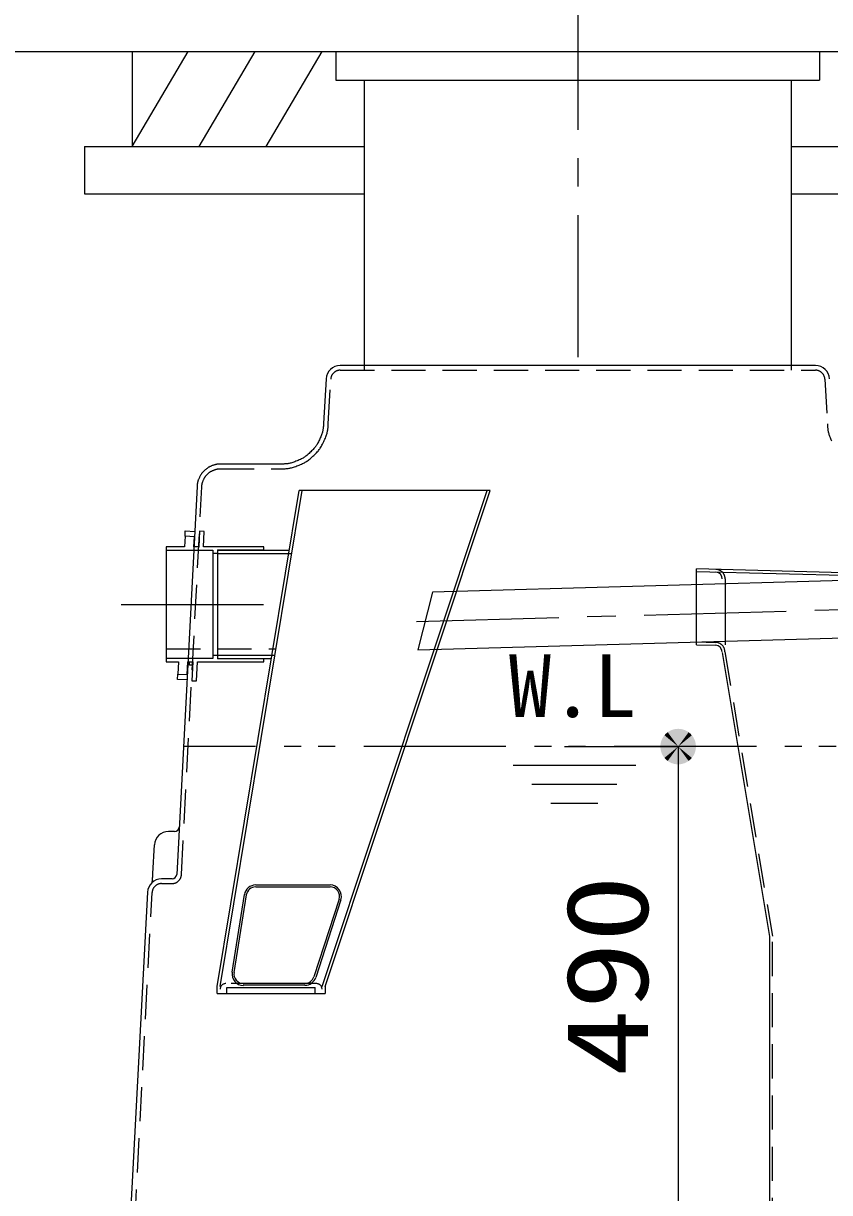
# Model space of a CAD drawing. Units: millimetres, scale not verified. Extents: x -22790 to 8910, y -6308 to 6308.
# Drawn here: x -6320 to -5470, y -2801 to -1568 of the extents above; entities that cross this region are included whole.
import ezdxf
from ezdxf.enums import TextEntityAlignment as Align

# ---------------------------------------------------------------- set-up
doc = ezdxf.new("R2010")
doc.units = ezdxf.units.MM
doc.header["$LTSCALE"] = 30
for name, pattern in [('CHAIN1', [8, 5, -1, 1, -1]), ('DASHED1', [1.8, 1.2, -0.6]), ('DOUBLE_CHAIN1', [8.8, 5, -1, 0.6, -0.6, 0.6, -1])]:
    doc.linetypes.add(name, pattern=pattern)
for name, color, linetype, lineweight in [('0-1_09', 3, 'Continuous', 25), ('0-2_空気管', 3, 'Continuous', 25), ('0-3_製作', 3, 'Continuous', 25), ('0-4_躯体', 3, 'Continuous', 25), ('0-5_機器', 3, 'Continuous', 25), ('0-6_文字', 3, 'Continuous', 25), ('0-A_0A', 3, 'Continuous', 25), ('0-B_0D', 3, 'Continuous', 25), ('1-4_00クル-フ-6寸法', 132, 'Continuous', 25)]:
    doc.layers.add(name, color=color, linetype=linetype, lineweight=lineweight)
doc.styles.add('ＭＳ ゴシック', font='')
doc.styles.get('ＭＳ ゴシック').set_extended_font_data('MS Gothic')

msp = doc.modelspace()

# ---------------------------------------------------------------- linework, layer by layer
at = {"layer": '0-1_09'}
for p, q in [((-5960.8, -1933.37), (-5960.8, -1627.39)), ((-5510.8, -1627.39), (-5510.8, -1933.37)), ((-5485.29, -1928.37), (-5986.31, -1928.37)), ((-6001.29, -1942.59), (-6003.92, -1989.73)), ((-6161.05, -2419.87), (-6167.28, -2419.87)), ((-6183.84, -2464.08), (-6182.26, -2434.08)), ((-6163.67, -2469.87), (-6174.69, -2469.87))]:
    msp.add_line(p, q, dxfattribs=at)
at = {"layer": '0-1_09', "linetype": 'DASHED1'}
for p, q in [((-5986.31, -1933.37), (-5485.29, -1933.37)), ((-5998.92, -1989.99), (-5996.3, -1942.85)), ((-5475.3, -1942.85), (-5472.68, -1989.99)), ((-6032.06, -2034.42), (-6030.8, -2033.95)), ((-6124.71, -2041.66), (-6124.35, -2041.36)), ((-6113.11, -2037.37), (-6047.83, -2037.37)), ((-6153.68, -2465.39), (-6132.25, -2056.32)), ((-6174.69, -2474.87), (-6163.67, -2474.87)), ((-6205.8, -2887.37), (-6184.68, -2484.35))]:
    msp.add_line(p, q, dxfattribs=at)
at = {"layer": '0-1_09'}
for points in [[(-6003.92, -1989.73), (-6003.97, -1990.65), (-6003.99, -1991.04), (-6004.01, -1991.51), (-6004.05, -1992.03), (-6004.09, -1992.62), (-6004.14, -1993.24), (-6004.21, -1993.9), (-6004.29, -1994.58), (-6004.38, -1995.26), (-6004.49, -1995.95), (-6004.62, -1996.65), (-6004.77, -1997.36), (-6004.96, -1998.1), (-6005.17, -1998.88), (-6005.43, -1999.7), (-6005.72, -2000.58), (-6006.07, -2001.52), (-6006.46, -2002.53), (-6006.89, -2003.59), (-6007.36, -2004.68), (-6007.85, -2005.79), (-6008.35, -2006.89), (-6008.86, -2007.97), (-6009.36, -2009), (-6009.86, -2009.96), (-6010.34, -2010.84), (-6010.8, -2011.65), (-6011.27, -2012.42), (-6011.76, -2013.14), (-6012.27, -2013.85), (-6012.83, -2014.57), (-6013.44, -2015.3), (-6014.11, -2016.06), (-6014.85, -2016.87), (-6015.66, -2017.73), (-6016.51, -2018.6), (-6017.39, -2019.48), (-6018.28, -2020.34), (-6019.17, -2021.18)], [(-6000.44, -2000.69), (-6000.18, -1999.79), (-5999.95, -1998.92), (-5999.77, -1998.09), (-5999.61, -1997.27), (-5999.48, -1996.47), (-5999.36, -1995.66), (-5999.27, -1994.87), (-5999.19, -1994.1), (-5999.13, -1993.37), (-5999.08, -1992.69), (-5999.04, -1992.07), (-5999, -1991.53), (-5998.92, -1989.99)], [(-5472.68, -1989.99), (-5472.62, -1991.02), (-5472.6, -1991.45), (-5472.57, -1991.96), (-5472.53, -1992.55), (-5472.48, -1993.2), (-5472.42, -1993.9), (-5472.35, -1994.63), (-5472.26, -1995.38), (-5472.16, -1996.14), (-5472.04, -1996.91), (-5471.9, -1997.68), (-5471.72, -1998.47), (-5471.52, -1999.3), (-5471.28, -2000.16), (-5471, -2001.07), (-5470.67, -2002.04), (-5470.29, -2003.09), (-5469.85, -2004.21), (-5469.37, -2005.39), (-5468.85, -2006.61), (-5468.31, -2007.84)], [(-6030.8, -2033.95), (-6029.55, -2033.45), (-6028.33, -2032.95), (-6027.16, -2032.45), (-6026.06, -2031.95), (-6025.05, -2031.48), (-6024.12, -2031.01), (-6023.25, -2030.53), (-6022.42, -2030.03), (-6021.6, -2029.5), (-6020.78, -2028.93), (-6019.93, -2028.3), (-6019.04, -2027.6), (-6018.1, -2026.82), (-6017.11, -2025.97), (-6016.09, -2025.08), (-6015.06, -2024.16), (-6014.05, -2023.21), (-6013.06, -2022.27), (-6012.13, -2021.35), (-6011.26, -2020.46), (-6010.47, -2019.62), (-6009.75, -2018.81), (-6009.09, -2018.01), (-6008.47, -2017.21), (-6007.88, -2016.38), (-6007.31, -2015.51), (-6006.74, -2014.57), (-6006.16, -2013.55), (-6005.56, -2012.44), (-6004.94, -2011.25), (-6004.32, -2010), (-6003.7, -2008.73), (-6003.11, -2007.44), (-6002.54, -2006.17), (-6002.01, -2004.93), (-6001.53, -2003.76), (-6001.11, -2002.67), (-6000.75, -2001.65), (-6000.44, -2000.69)], [(-6019.17, -2021.18), (-6020.04, -2021.98), (-6020.88, -2022.72), (-6021.68, -2023.39), (-6022.44, -2024), (-6023.19, -2024.56), (-6023.94, -2025.07), (-6024.71, -2025.56), (-6025.52, -2026.03), (-6026.39, -2026.5), (-6027.33, -2026.98), (-6028.36, -2027.47), (-6029.46, -2027.96), (-6030.61, -2028.47), (-6031.79, -2028.96), (-6032.97, -2029.43), (-6034.14, -2029.89), (-6035.28, -2030.3), (-6036.35, -2030.68), (-6037.35, -2031), (-6038.29, -2031.28), (-6039.16, -2031.51), (-6039.99, -2031.71), (-6040.78, -2031.87), (-6041.54, -2032), (-6042.27, -2032.1), (-6043, -2032.18), (-6043.73, -2032.24), (-6044.45, -2032.29), (-6045.14, -2032.32), (-6045.8, -2032.35), (-6046.42, -2032.36), (-6046.98, -2032.37), (-6047.47, -2032.37), (-6048.86, -2032.37), (-6113.26, -2032.37), (-6113.56, -2032.38), (-6113.88, -2032.38), (-6114.23, -2032.39), (-6114.6, -2032.41)], [(-6114.6, -2032.41), (-6114.98, -2032.44), (-6115.36, -2032.47), (-6115.74, -2032.51), (-6116.14, -2032.56), (-6116.54, -2032.62), (-6116.95, -2032.7), (-6117.39, -2032.8), (-6117.85, -2032.92), (-6118.35, -2033.06), (-6118.88, -2033.22), (-6119.45, -2033.41), (-6120.05, -2033.62), (-6120.67, -2033.84), (-6121.3, -2034.08), (-6121.93, -2034.33), (-6122.54, -2034.58), (-6123.12, -2034.83), (-6123.67, -2035.08), (-6124.17, -2035.32), (-6124.64, -2035.55), (-6125.08, -2035.79), (-6125.49, -2036.04), (-6125.9, -2036.31), (-6126.31, -2036.59), (-6126.74, -2036.91), (-6127.18, -2037.26), (-6127.65, -2037.65), (-6128.15, -2038.07), (-6128.66, -2038.52), (-6129.17, -2038.98), (-6129.68, -2039.45), (-6130.17, -2039.92), (-6130.64, -2040.38), (-6131.07, -2040.82), (-6131.47, -2041.25), (-6131.83, -2041.65), (-6132.16, -2042.05), (-6132.47, -2042.45), (-6132.76, -2042.87)], [(-6047.83, -2037.37), (-6047.39, -2037.37), (-6046.88, -2037.37), (-6046.29, -2037.36), (-6045.64, -2037.35), (-6044.94, -2037.32), (-6044.21, -2037.29), (-6043.45, -2037.24), (-6042.68, -2037.18), (-6041.91, -2037.1), (-6041.13, -2037), (-6040.33, -2036.87), (-6039.5, -2036.71), (-6038.63, -2036.51), (-6037.7, -2036.28), (-6036.71, -2036), (-6035.65, -2035.67), (-6034.51, -2035.3), (-6033.3, -2034.88), (-6032.06, -2034.42)], [(-6132.76, -2042.87), (-6133.04, -2043.3), (-6133.33, -2043.77), (-6133.62, -2044.28), (-6133.92, -2044.84), (-6134.23, -2045.43), (-6134.54, -2046.06), (-6134.85, -2046.69), (-6135.15, -2047.34), (-6135.43, -2047.97), (-6135.7, -2048.59), (-6135.94, -2049.18), (-6136.14, -2049.72), (-6136.33, -2050.23), (-6136.48, -2050.71), (-6136.61, -2051.16), (-6136.72, -2051.6), (-6136.82, -2052.01), (-6136.9, -2052.42), (-6136.96, -2052.82), (-6137.02, -2053.22), (-6137.07, -2053.62), (-6137.11, -2054.01), (-6137.14, -2054.37), (-6137.16, -2054.71), (-6137.18, -2055.02), (-6137.2, -2055.29), (-6137.24, -2056.06), (-6158.68, -2465.13)], [(-6132.25, -2056.32), (-6132.22, -2055.91), (-6132.22, -2055.74), (-6132.2, -2055.53), (-6132.19, -2055.3), (-6132.17, -2055.04), (-6132.15, -2054.76), (-6132.12, -2054.47), (-6132.08, -2054.17), (-6132.04, -2053.86), (-6131.99, -2053.56), (-6131.93, -2053.25), (-6131.87, -2052.93), (-6131.78, -2052.6), (-6131.69, -2052.26), (-6131.57, -2051.89), (-6131.44, -2051.5), (-6131.29, -2051.08), (-6131.12, -2050.64), (-6130.92, -2050.16), (-6130.72, -2049.68), (-6130.5, -2049.18), (-6130.28, -2048.69), (-6130.05, -2048.22), (-6129.82, -2047.76), (-6129.61, -2047.33), (-6129.39, -2046.94), (-6129.19, -2046.58), (-6128.98, -2046.24), (-6128.76, -2045.92), (-6128.53, -2045.6), (-6128.29, -2045.28), (-6128.02, -2044.96), (-6127.72, -2044.62), (-6127.39, -2044.26), (-6127.03, -2043.88), (-6126.65, -2043.49), (-6126.26, -2043.1), (-6125.86, -2042.72), (-6125.47, -2042.34)], [(-6125.47, -2042.34), (-6125.08, -2041.99), (-6124.71, -2041.66)], [(-6124.35, -2041.36), (-6124.01, -2041.09), (-6123.68, -2040.84), (-6123.35, -2040.62), (-6123, -2040.4), (-6122.64, -2040.19), (-6122.26, -2039.98), (-6121.84, -2039.77), (-6121.38, -2039.55), (-6120.89, -2039.33), (-6120.38, -2039.11), (-6119.86, -2038.89), (-6119.33, -2038.68), (-6118.81, -2038.48), (-6118.31, -2038.29), (-6117.83, -2038.12), (-6117.38, -2037.98), (-6116.97, -2037.86), (-6116.58, -2037.75), (-6116.21, -2037.67), (-6115.86, -2037.6), (-6115.53, -2037.54), (-6115.2, -2037.49), (-6114.87, -2037.46), (-6114.55, -2037.43), (-6114.23, -2037.41), (-6113.92, -2037.39), (-6113.63, -2037.38), (-6113.36, -2037.38), (-6113.11, -2037.37)], [(-6184.52, -2473.54), (-6184.51, -2473.45), (-6184.51, -2473.42), (-6184.5, -2473.37), (-6184.5, -2473.33), (-6184.49, -2473.27), (-6184.48, -2473.15), (-6184.48, -2473.09), (-6184.46, -2472.96), (-6184.46, -2472.89), (-6184.45, -2472.81), (-6184.44, -2472.72), (-6184.43, -2472.63), (-6184.42, -2472.51), (-6184.41, -2472.37), (-6184.4, -2472.21), (-6184.38, -2472.03), (-6184.37, -2471.82), (-6184.35, -2471.6), (-6184.33, -2471.36), (-6184.3, -2471.11), (-6184.28, -2470.86), (-6184.26, -2470.6), (-6184.24, -2470.35), (-6184.22, -2470.1), (-6184.2, -2469.86), (-6184.18, -2469.62), (-6184.17, -2469.37), (-6184.15, -2469.12), (-6184.13, -2468.87), (-6184.11, -2468.61), (-6184.09, -2468.33), (-6184.07, -2468.04), (-6184.05, -2467.75), (-6184.04, -2467.45), (-6184.02, -2467.15), (-6184, -2466.86), (-6183.98, -2466.59), (-6183.96, -2466.33), (-6183.95, -2466.09)], [(-6183.95, -2466.09), (-6183.94, -2465.88), (-6183.93, -2465.7), (-6183.92, -2465.54), (-6183.91, -2465.4), (-6183.9, -2465.27), (-6183.89, -2465.15), (-6183.89, -2465.04), (-6183.88, -2464.83), (-6183.87, -2464.72), (-6183.86, -2464.62), (-6183.86, -2464.53), (-6183.86, -2464.44), (-6183.85, -2464.36), (-6183.85, -2464.29), (-6183.84, -2464.08)], [(-6189.67, -2484.09), (-6210.54, -2882.37), (-6293.8, -2882.37), (-6293.8, -2887.37)]]:
    msp.add_lwpolyline(points, dxfattribs=at)
for centre, radius, start, end in [((-5986.31, -1943.37), 15, 90, 177), ((-5485.29, -1943.37), 15, 3, 90), ((-6161.05, -2414.87), 5, 270, 357), ((-6167.28, -2434.87), 15, 90, 176.992), ((-6163.67, -2464.87), 5, 270, 357), ((-6174.69, -2484.87), 15, 90, 177)]:
    msp.add_arc(centre, radius, start, end, dxfattribs=at)
at = {"layer": '0-1_09', "linetype": 'DASHED1'}
for centre, start, end in [((-5986.31, -1943.37), 90, 177), ((-5485.29, -1943.37), 3, 90), ((-6163.67, -2464.87), 270, 357), ((-6174.69, -2484.87), 90, 177)]:
    msp.add_arc(centre, 10, start, end, dxfattribs=at)
at = {"layer": '0-2_空気管', "linetype": 'CHAIN1'}
msp.add_line((-5735.8, -1529.73), (-5735.8, -1949.1), dxfattribs=at)
at = {"layer": '0-2_空気管'}
for p, q in [((-6115.75, -2123.37), (-6040.43, -2123.37)), ((-6115.75, -2126.87), (-6037.99, -2126.87)), ((-6115.75, -2233.87), (-6056.01, -2233.87)), ((-6115.75, -2237.37), (-6059.64, -2237.37))]:
    msp.add_line(p, q, dxfattribs=at)
at = {"layer": '0-2_空気管', "linetype": 'DOUBLE_CHAIN1'}
msp.add_line((-3963.55, -2330.37), (-6151.57, -2330.37), dxfattribs=at)
at = {"layer": '0-3_製作', "linetype": 'CHAIN1'}
msp.add_line((-6217.33, -2180.37), (-6040.07, -2180.37), dxfattribs=at)
at = {"layer": '0-4_躯体'}
for p, q in [((-6116, -2583.37), (-6029.49, -2060.37)), ((-6112.96, -2583.37), (-6026.45, -2060.37)), ((-5828.3, -2060.37), (-6029.49, -2060.37)), ((-6005.47, -2583.37), (-5831.47, -2060.37)), ((-6002.32, -2583.37), (-5828.3, -2060.37)), ((-5047.07, -2144.03), (-5888.97, -2167.42)), ((-5340.38, -2150.12), (-5610.64, -2143.04)), ((-5610.64, -2222.98), (-5610.64, -2143.04)), ((-5340.46, -2153.12), (-5610.64, -2146.04)), ((-5580.43, -2153.52), (-5580.43, -2223.15)), ((-5888.97, -2167.42), (-5904.4, -2228.34)), ((-5904.4, -2228.34), (-5013.94, -2203.4)), ((-5610.69, -2222.98), (-5590.5, -2223.51)), ((-5583.64, -2231), (-5533.6, -2530.87)), ((-6075.45, -2476.37), (-5997.01, -2476.37)), ((-6075.45, -2478.37), (-5997.01, -2478.37)), ((-6100.28, -2568.45), (-6087.3, -2486.5)), ((-6098.3, -2568.76), (-6085.32, -2486.81)), ((-5987.5, -2491.46), (-6014.08, -2573.27)), ((-5985.6, -2492.08), (-6012.18, -2573.89)), ((-5533.64, -2530.87), (-5533.64, -3382.37)), ((-6116, -2590.69), (-6116, -2583.37)), ((-6023.59, -2580.18), (-6088.7, -2580.18)), ((-6023.59, -2582.18), (-6088.7, -2582.18)), ((-6012.58, -2590.69), (-6012.58, -2584.62)), ((-6002.32, -2583.37), (-6002.32, -2590.69)), ((-6116, -2590.69), (-6002.32, -2590.69))]:
    msp.add_line(p, q, dxfattribs=at)
at = {"layer": '0-4_躯体', "linetype": 'CHAIN1'}
msp.add_line((-5905.8, -2198.37), (-4121.8, -2148.37), dxfattribs=at)
at = {"layer": '0-4_躯体', "linetype": 'DASHED1'}
for p, q in [((-5610.69, -2219.98), (-5590.42, -2220.51)), ((-5580.69, -2230.51), (-5530.64, -2530.37)), ((-5530.64, -3382.37), (-5530.64, -2530.37)), ((-6011.47, -2580.37), (-6107, -2580.37))]:
    msp.add_line(p, q, dxfattribs=at)
at = {"layer": '0-4_躯体'}
msp.add_lwpolyline([(-6105.73, -2590.69), (-6105.73, -2584.62), (-6012.58, -2584.62)], dxfattribs=at)
at = {"layer": '0-4_躯体', "linetype": 'DASHED1'}
for centre, radius, start, end in [((-5590.43, -2153.52), 10, 0, 88.5), ((-6107, -2586.37), 6, 90, 180), ((-6011.47, -2586.37), 6, 0, 90)]:
    msp.add_arc(centre, radius, start, end, dxfattribs=at)
at = {"layer": '0-4_躯体'}
for centre, radius, start, end in [((-5590.43, -2153.52), 7, 0, 88.5), ((-5590.68, -2230.51), 7, 0, 88.5), ((-6075.45, -2488.37), 12, 90, 171), ((-6075.45, -2488.37), 10, 90, 171), ((-5997.01, -2488.37), 12, 342, 90), ((-5997.01, -2488.37), 10, 342, 90), ((-6088.42, -2570.32), 12, 171, 270), ((-6088.42, -2570.32), 10, 171, 270), ((-6023.59, -2570.18), 10, 270, 342), ((-6023.59, -2570.18), 12, 270, 342)]:
    msp.add_arc(centre, radius, start, end, dxfattribs=at)
at = {"layer": '0-4_躯体', "linetype": 'DOUBLE_CHAIN1'}
msp.add_arc((-5590.68, -2230.51), 10, 0, 88.5, dxfattribs=at)
at = {"layer": '0-5_機器', "color": 2}
for p, q in [((-7311.32, -1597.37), (-3017.29, -1597.37)), ((-6205.8, -1597.37), (-6205.8, -1697.37)), ((-6205.8, -1697.37), (-6146.82, -1597.37)), ((-6135.09, -1697.37), (-6076.11, -1597.37)), ((-6064.38, -1697.37), (-6005.4, -1597.37)), ((-6255.8, -1697.37), (-6255.8, -1747.37)), ((-6255.8, -1697.37), (-5960.8, -1697.37)), ((-5510.8, -1697.37), (-5255.8, -1697.37)), ((-6255.8, -1747.37), (-5960.8, -1747.37)), ((-5510.8, -1747.37), (-5255.8, -1747.37))]:
    msp.add_line(p, q, dxfattribs=at)
at = {"layer": '0-5_機器'}
for p, q in [((-5990.8, -1597.39), (-5990.8, -1627.39)), ((-5990.8, -1627.39), (-5480.8, -1627.39))]:
    msp.add_line(p, q, dxfattribs=at)
at = {"layer": '0-5_機器', "color": 2, "linetype": 'DASHED1'}
msp.add_line((-6169.75, -2227.37), (-6054.07, -2227.37), dxfattribs=at)
at = {"layer": '0-5_機器'}
msp.add_lwpolyline([(-5990.8, -1597.39), (-5480.8, -1597.39), (-5480.8, -1627.39)], dxfattribs=at)
at = {"layer": '0-6_文字'}
for p, q in [((-5674.63, -2350.39), (-5804.14, -2350.39)), ((-5694.63, -2370.39), (-5784.14, -2370.39)), ((-5714.63, -2390.39), (-5764.14, -2390.39))]:
    msp.add_line(p, q, dxfattribs=at)
at = {"layer": '0-A_0A'}
for p, q in [((-6149.96, -2108.49), (-6149.67, -2102.95)), ((-6149.67, -2102.95), (-6139.68, -2103.48)), ((-6139.68, -2103.48), (-6139.97, -2109.01)), ((-6066.75, -2119.87), (-6130.53, -2119.87)), ((-6066.75, -2123.37), (-6066.75, -2119.87)), ((-6120.75, -2126.37), (-6115.75, -2126.37)), ((-6115.75, -2123.37), (-6115.75, -2237.37)), ((-6066.75, -2123.37), (-6115.75, -2123.37)), ((-6120.75, -2237.37), (-6169.75, -2237.37)), ((-6115.75, -2234.37), (-6120.75, -2234.37)), ((-6115.75, -2237.37), (-6066.75, -2237.37)), ((-6066.75, -2240.87), (-6066.75, -2237.37)), ((-6157.87, -2259.47), (-6157.58, -2253.94)), ((-6147.59, -2254.46), (-6147.88, -2259.99)), ((-6147.88, -2259.99), (-6157.87, -2259.47))]:
    msp.add_line(p, q, dxfattribs=at)
for points in [[(-6130.53, -2119.87), (-6129.66, -2103.37), (-6134.65, -2103.1), (-6135.53, -2119.87), (-6140.54, -2119.87), (-6139.97, -2109.01), (-6149.96, -2108.49), (-6150.55, -2119.87), (-6169.75, -2119.87), (-6169.75, -2240.87)], [(-6169.75, -2123.37), (-6120.75, -2123.37), (-6120.75, -2237.37)], [(-6169.75, -2240.87), (-6156.9, -2240.87), (-6157.58, -2253.94), (-6147.59, -2254.46), (-6146.88, -2240.87), (-6141.88, -2240.87), (-6142.92, -2260.89), (-6137.93, -2261.15)], [(-6142.06, -2244.37), (-6145.26, -2244.37), (-6145.08, -2240.87)], [(-6137.93, -2261.15), (-6136.87, -2240.87), (-6066.75, -2240.87)]]:
    msp.add_lwpolyline(points, dxfattribs=at)
at = {"layer": '0-B_0D'}
msp.add_line((-6115.75, -2122.93), (-6115.75, -2237.82), dxfattribs=at)
at = {"layer": '1-4_00クル-フ-6寸法', "color": 4}
for p, q in [((-5750, -2330.37), (-5630, -2330.37)), ((-5630, -2330.37), (-5630, -2820.37))]:
    msp.add_line(p, q, dxfattribs=at)
at = {"layer": '1-4_00クル-フ-6寸法'}
for points in [[(-5630, -2330.37), (-5645.84, -2320.33), (-5644.45, -2318.42)], [(-5630, -2330.37), (-5644.45, -2318.42), (-5642.84, -2316.7)], [(-5630, -2330.37), (-5642.84, -2316.7), (-5641.03, -2315.2)], [(-5630, -2330.37), (-5641.03, -2315.2), (-5639.04, -2313.94)], [(-5630, -2330.37), (-5639.04, -2313.94), (-5636.91, -2312.94)], [(-5630, -2330.37), (-5636.91, -2312.94), (-5634.67, -2312.21)], [(-5630, -2330.37), (-5634.67, -2312.21), (-5632.35, -2311.77)], [(-5630, -2330.37), (-5632.35, -2311.77), (-5630, -2311.62)], [(-5630, -2330.37), (-5630, -2311.62), (-5627.65, -2311.77)], [(-5630, -2330.37), (-5627.65, -2311.77), (-5625.34, -2312.21)], [(-5630, -2330.37), (-5625.34, -2312.21), (-5623.1, -2312.94)], [(-5630, -2330.37), (-5623.1, -2312.94), (-5620.97, -2313.94)], [(-5630, -2330.37), (-5620.97, -2313.94), (-5618.98, -2315.2)], [(-5630, -2330.37), (-5618.98, -2315.2), (-5617.17, -2316.7)], [(-5630, -2330.37), (-5617.17, -2316.7), (-5615.56, -2318.42)], [(-5630, -2330.37), (-5615.56, -2318.42), (-5614.17, -2320.33)], [(-5630, -2330.37), (-5648.72, -2329.19), (-5648.42, -2326.86)], [(-5630, -2330.37), (-5648.72, -2331.55), (-5648.72, -2329.19)], [(-5630, -2330.37), (-5648.42, -2333.89), (-5648.72, -2331.55)], [(-5630, -2330.37), (-5648.42, -2326.86), (-5647.84, -2324.58)], [(-5630, -2330.37), (-5647.84, -2336.17), (-5648.42, -2333.89)], [(-5630, -2330.37), (-5647.84, -2324.58), (-5646.97, -2322.39)], [(-5630, -2330.37), (-5646.97, -2338.36), (-5647.84, -2336.17)], [(-5630, -2330.37), (-5646.97, -2322.39), (-5645.84, -2320.33)], [(-5630, -2330.37), (-5645.84, -2340.42), (-5646.97, -2338.36)], [(-5630, -2330.37), (-5644.45, -2342.32), (-5645.84, -2340.42)], [(-5630, -2330.37), (-5642.84, -2344.04), (-5644.45, -2342.32)], [(-5630, -2330.37), (-5641.03, -2345.54), (-5642.84, -2344.04)], [(-5630, -2330.37), (-5639.04, -2346.8), (-5641.03, -2345.54)], [(-5630, -2330.37), (-5636.91, -2347.81), (-5639.04, -2346.8)], [(-5630, -2330.37), (-5634.67, -2348.53), (-5636.91, -2347.81)], [(-5630, -2330.37), (-5632.35, -2348.97), (-5634.67, -2348.53)], [(-5630, -2330.37), (-5630, -2349.12), (-5632.35, -2348.97)], [(-5630, -2330.37), (-5614.17, -2320.33), (-5613.04, -2322.39)], [(-5630, -2330.37), (-5613.04, -2322.39), (-5612.17, -2324.58)], [(-5630, -2330.37), (-5612.17, -2324.58), (-5611.59, -2326.86)], [(-5630, -2330.37), (-5611.59, -2326.86), (-5611.29, -2329.19)], [(-5630, -2330.37), (-5611.29, -2329.19), (-5611.29, -2331.55)], [(-5630, -2330.37), (-5627.65, -2348.97), (-5630, -2349.12)], [(-5630, -2330.37), (-5625.34, -2348.53), (-5627.65, -2348.97)], [(-5630, -2330.37), (-5623.1, -2347.81), (-5625.34, -2348.53)], [(-5630, -2330.37), (-5620.97, -2346.8), (-5623.1, -2347.81)], [(-5630, -2330.37), (-5618.98, -2345.54), (-5620.97, -2346.8)], [(-5630, -2330.37), (-5617.17, -2344.04), (-5618.98, -2345.54)], [(-5630, -2330.37), (-5615.56, -2342.32), (-5617.17, -2344.04)], [(-5630, -2330.37), (-5614.17, -2340.42), (-5615.56, -2342.32)], [(-5630, -2330.37), (-5613.04, -2338.36), (-5614.17, -2340.42)], [(-5630, -2330.37), (-5612.17, -2336.17), (-5613.04, -2338.36)], [(-5630, -2330.37), (-5611.59, -2333.89), (-5612.17, -2336.17)], [(-5630, -2330.37), (-5611.29, -2331.55), (-5611.59, -2333.89)]]:
    msp.add_solid(points, dxfattribs=at)

# ---------------------------------------------------------------- texts
at = {"layer": '0-6_文字', "color": 4, "style": 'ＭＳ ゴシック'}
msp.add_text('W.L', height=65.98, dxfattribs=at).set_placement((-5808.64, -2319), align=Align.BOTTOM_LEFT)
at = {"layer": '1-4_00クル-フ-6寸法', "color": 3, "style": 'ＭＳ ゴシック', "width": 1.2}
msp.add_text('490', height=86.66, rotation=90, dxfattribs=at).set_placement((-5635.85, -2678.23), align=Align.BOTTOM_LEFT)

doc.saveas('drawing.dxf')
